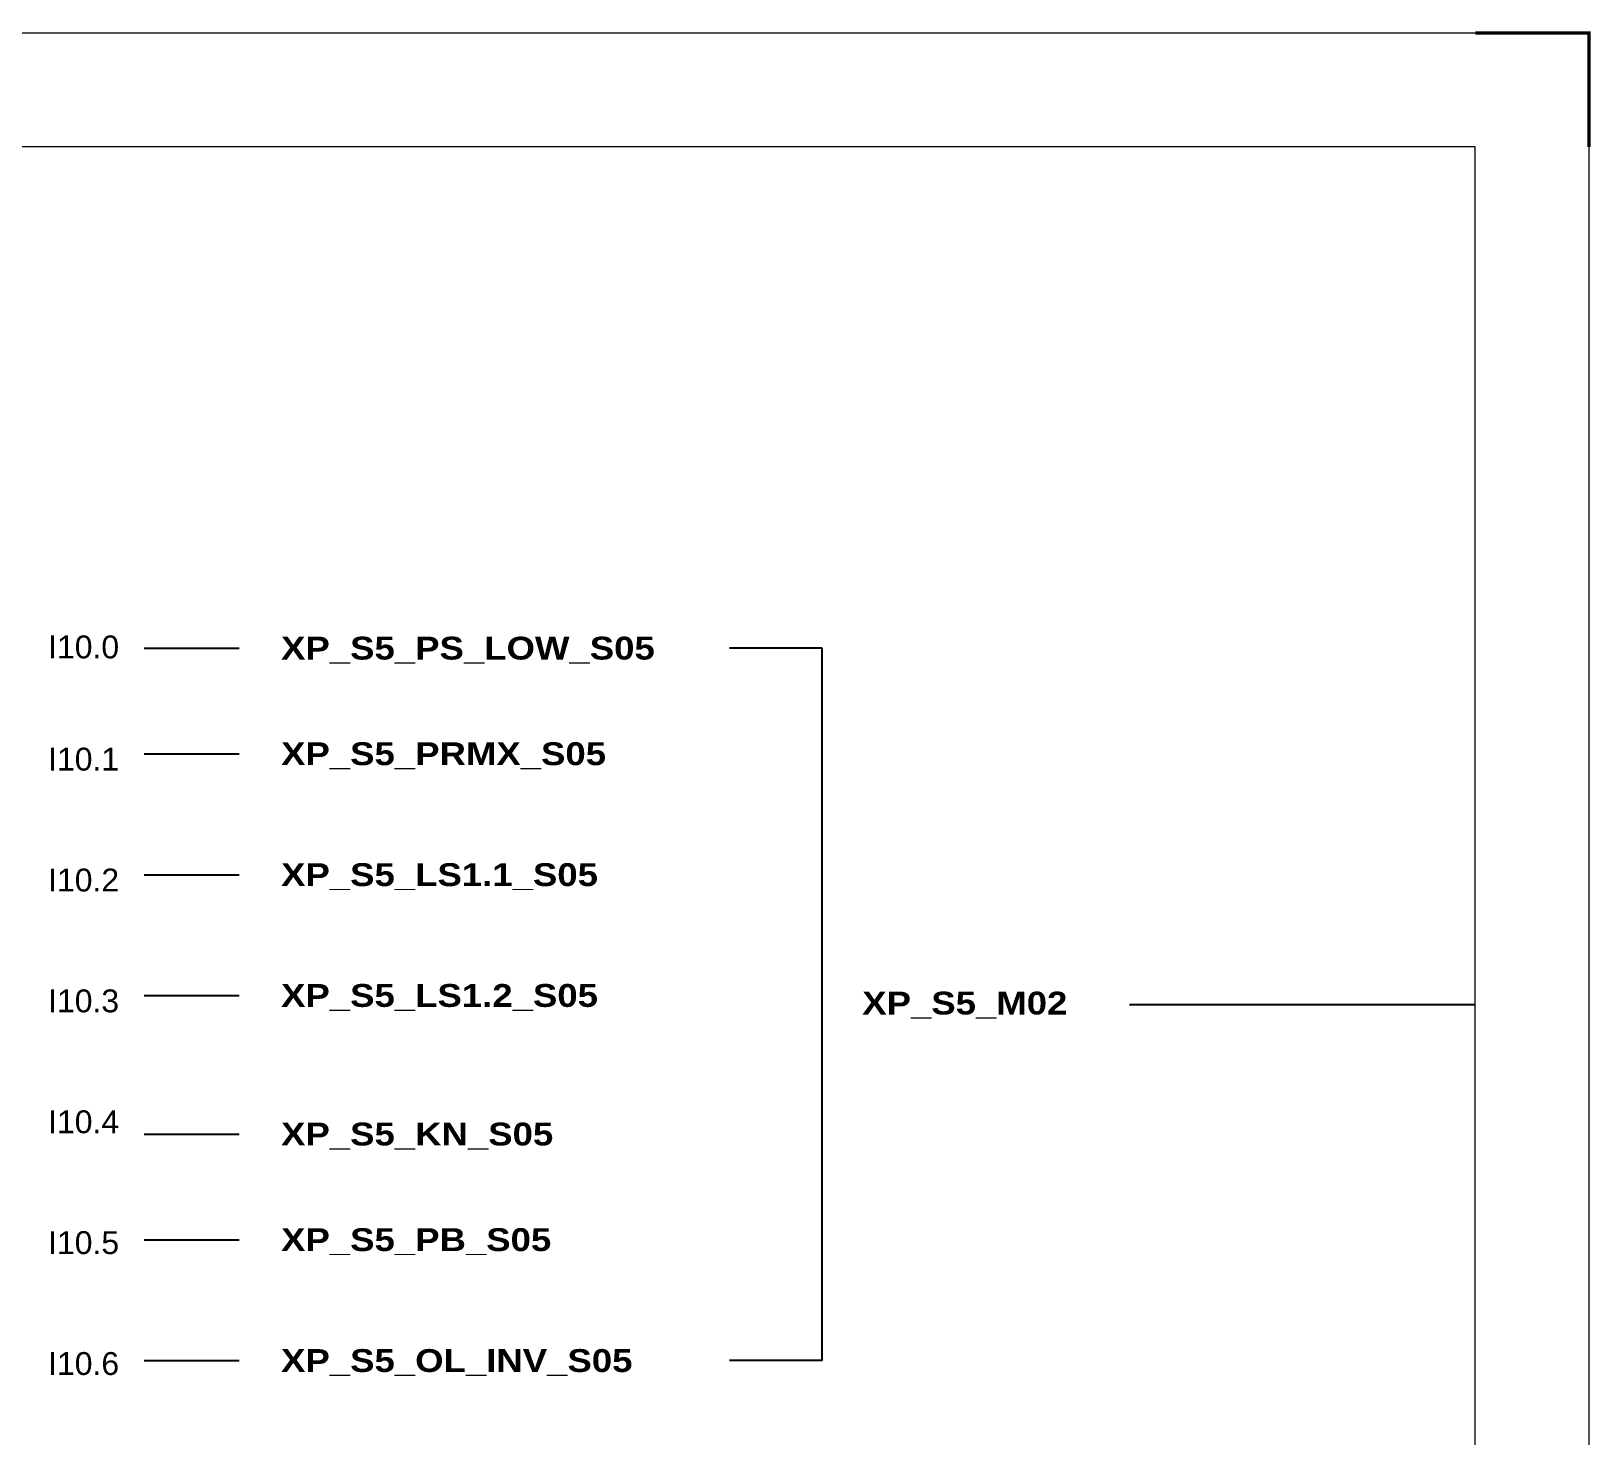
# Model space of a CAD drawing. Header units: centimetres. Extents: x -30014 to 38541, y 15960 to 46751.
# Drawn here: x 13160 to 15207, y 42392 to 44236 of the extents above; entities that cross this region are included whole.
import ezdxf
from ezdxf.enums import TextEntityAlignment as Align

# ---------------------------------------------------------------- set-up
doc = ezdxf.new("R2010")
doc.units = ezdxf.units.CM
doc.header["$MEASUREMENT"] = 0
doc.layers.add('Etiket-Line-L', color=7, linetype='Continuous')
doc.layers.add('EtIket-Line-S', color=2, linetype='Continuous')
doc.styles.add('Bold', font='ariblk.ttf', dxfattribs={"height": 25.4})
doc.styles.get("Standard").update_dxf_attribs({"font": 'arial.ttf'})

# ---------------------------------------------------------------- blocks, each defined once
blk = doc.blocks.new('x5 Out Line')
at = {"const_width": 0.3}
blk.add_lwpolyline([(405.45, 277.06), (405.45, 286.71), (395.8, 286.71)], dxfattribs=at)
at = {"lineweight": 15}
blk.add_lwpolyline([(395.8, 9.65), (395.8, 277.06), (9.65, 277.06), (9.65, 9.65)], close=True, dxfattribs=at)
at = {"layer": 'EtIket-Line-S', "lineweight": 9, "ltscale": 0.5}
blk.add_lwpolyline([(0, 0), (405.45, 0), (405.45, 286.71), (0, 286.71)], close=True, dxfattribs=at)

msp = doc.modelspace()

# ---------------------------------------------------------------- linework, layer by layer
at = {"color": 146, "ltscale": 50, "true_color": 0x105689}
for p, q in [((13308.3, 43425.9), (13433.3, 43425.9)), ((14198.5, 43425.9), (14076.6, 43425.9)), ((14198.5, 42490.9), (14198.5, 43425.9)), ((13308.3, 43287.3), (13433.3, 43287.3)), ((13308.3, 43128.7), (13433.3, 43128.7)), ((13308.3, 42970), (13433.3, 42970)), ((14601.8, 42958.4, 50), (15055.3, 42958.4, 50)), ((13308.3, 42788.1), (13433.3, 42788.1)), ((13308.3, 42649.5), (13433.3, 42649.5)), ((13308.3, 42490.9), (13433.3, 42490.9)), ((14198.5, 42490.9), (14076.6, 42490.9))]:
    msp.add_line(p, q, dxfattribs=at)

# ---------------------------------------------------------------- block references
at = {"layer": 'Etiket-Line-L', "lineweight": 0, "xscale": 15.48351216233742, "yscale": 15.48351216233742, "zscale": 15.48351216233742}
msp.add_blockref('x5 Out Line', (8927.3, 39794.2), dxfattribs=at)

# ---------------------------------------------------------------- texts
at = {"ltscale": 500}
for s, p in [('I10.0', (13182.3, 43427.7)), ('I10.1', (13182.3, 43280.4)), ('I10.2', (13182.3, 43121.7)), ('I10.3', (13182.3, 42963.1)), ('I10.4', (13182.3, 42804.4)), ('I10.5', (13182.3, 42645.8)), ('I10.6', (13182.3, 42487.1))]:
    msp.add_text(s, height=30, dxfattribs=at).set_placement(p, align=Align.MIDDLE_LEFT)
at = {"ltscale": 500, "style": 'Bold'}
for s, p in [('XP_S5_PS_LOW_S05', (13488.1, 43426.1)), ('XP_S5_PRMX_S05', (13488.1, 43287.5)), ('XP_S5_LS1.1_S05', (13488.1, 43128.8)), ('XP_S5_LS1.2_S05', (13488.1, 42970.2)), ('XP_S5_M02', (14251, 42960.2)), ('XP_S5_KN_S05', (13488.1, 42788.3)), ('XP_S5_PB_S05', (13488.1, 42649.7)), ('XP_S5_OL_INV_S05', (13488.1, 42491))]:
    msp.add_text(s, height=30, dxfattribs=at).set_placement(p, align=Align.MIDDLE_LEFT)

doc.saveas('drawing.dxf')
